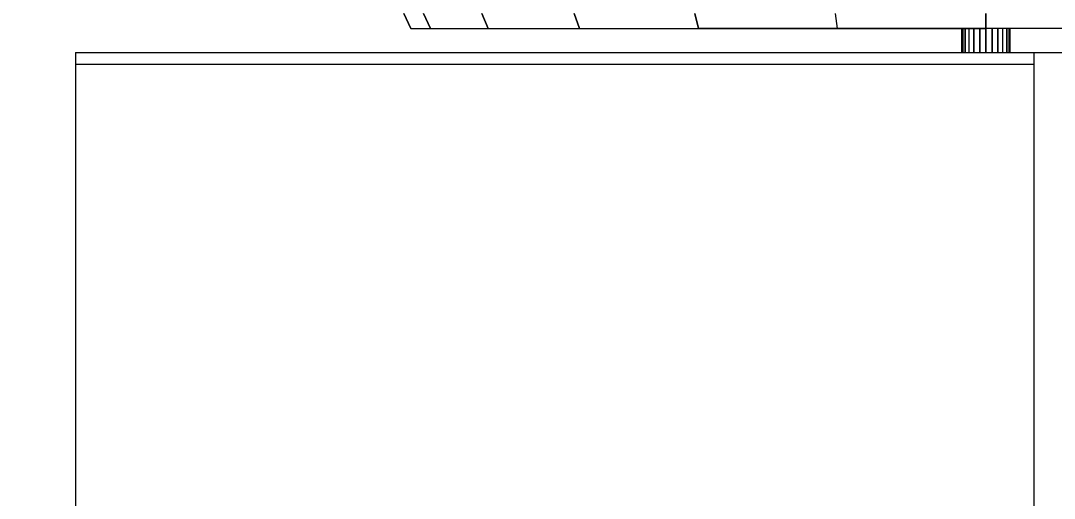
# Model space of a CAD drawing. Header units: inches. Extents: x -827 to 154, y -802 to 207.
# Drawn here: x 61.17 to 71.95, y -52.69 to -47.7 of the extents above; entities that cross this region are included whole.
import ezdxf

# ---------------------------------------------------------------- set-up
doc = ezdxf.new("R2010")
doc.units = ezdxf.units.IN
doc.header["$MEASUREMENT"] = 0
for name, color, linetype, lineweight in [('A-ANNO-DIMS', 211, 'Continuous', 9), ('A-ANNO-DIMS-48', 211, 'Continuous', 9), ('Layer0', 7, 'Continuous', 9), ('welder_skp', 8, 'Continuous', 9)]:
    doc.layers.add(name, color=color, linetype=linetype, lineweight=lineweight)
doc.styles.add('Arial', font='arial.ttf', dxfattribs={"height": 4.5})
doc.dimstyles.new('Linear_-_3_32__Arial', dxfattribs={"dimscale": 12, "dimtxt": 4.591167, "dimasz": 0.5, "dimexe": 0.375, "dimexo": 0.25, "dimgap": 0.25, "dimtad": 1, "dimdec": 5, "dimrnd": 0.03125, "dimzin": 1, "dimdsep": 46, "dimlunit": 4, "dimtxsty": 'Arial', "dimblk1": 'OBLIQUE', "dimblk2": 'OBLIQUE', "dimsah": 1, "dimcen": 0.09, "dimdle": 0.375, "dimazin": 0, "dimtfac": 1, "dimtdec": 4, "dimtix": 1, "dimtmove": 0, "dimatfit": 3, "dimfxl": 1, "dimtvp": 1, "dimtfill": 1, "dimfrac": 2, "dimtolj": 1, "dimtzin": 0, "dimarcsym": 2})

# ---------------------------------------------------------------- blocks, each defined once
blk = doc.blocks.new('welder_skp_7-402721-Level 1')
at = {"layer": 'Layer0'}
for p, q in [((4.697, 2), (6.25, 2)), ((4.697, 2), (6.25, 2)), ((7.803, 2), (6.25, 2)), ((6.25, 2), (6.25, 1.844)), ((6.25, 2), (7.803, 2)), ((6.25, 1.844), (6.25, 2)), ((7.803, 2), (9.25, 2)), ((7.822, 1.844), (7.803, 2)), ((9.25, 2), (7.803, 2)), ((7.822, 1.844), (7.803, 2)), ((10.493, 2), (9.25, 2)), ((9.25, 2), (9.288, 1.844)), ((10.493, 2), (9.25, 2)), ((9.288, 1.844), (9.25, 2)), ((11.446, 2), (10.493, 2)), ((10.493, 2), (10.546, 1.844)), ((11.446, 2), (10.493, 2)), ((10.546, 1.844), (10.493, 2)), ((12.046, 2), (11.446, 2)), ((11.446, 2), (11.511, 1.844)), ((12.046, 2), (11.446, 2)), ((11.511, 1.844), (11.446, 2)), ((12.25, 2), (12.046, 2)), ((12.046, 2), (12.118, 1.844)), ((12.25, 2), (12.046, 2)), ((12.118, 1.844), (12.046, 2)), ((12.25, 2), (12.325, 1.844)), ((12.325, 1.844), (12.25, 2))]:
    blk.add_line(p, q, dxfattribs=at)
blk = doc.blocks.new('welder_skp_6-402720-Level 1')
at = {"layer": 'Layer0'}
for p, q in [((6, 2), (6, 2.25)), ((6, 2.25), (6, 2)), ((6.009, 2), (6.009, 2.25)), ((6.009, 2.25), (6.009, 2)), ((6.033, 2), (6.033, 2.25)), ((6.033, 2.25), (6.033, 2)), ((6.073, 2.25), (6.073, 2)), ((6.073, 2.25), (6.073, 2)), ((6.125, 2.25), (6.125, 2)), ((6.125, 2), (6.125, 2.25)), ((6.185, 2.25), (6.185, 2)), ((6.185, 2), (6.185, 2.25)), ((6.25, 2.25), (6.25, 2)), ((6.25, 2), (6.25, 2.25)), ((6.315, 2.25), (6.315, 2)), ((6.315, 2), (6.315, 2.25)), ((6.375, 2.25), (6.375, 2)), ((6.375, 2), (6.375, 2.25)), ((6.427, 2), (6.427, 2.25)), ((6.427, 2), (6.427, 2.25)), ((6.467, 2), (6.467, 2.25)), ((6.467, 2.25), (6.467, 2)), ((6.491, 2), (6.491, 2.25)), ((6.491, 2.25), (6.491, 2)), ((6.5, 2), (6.5, 2.25)), ((6.5, 2.25), (6.5, 2))]:
    blk.add_line(p, q, dxfattribs=at)
blk.add_blockref('welder_skp_7-402721-Level 1', (0, 0))
blk = doc.blocks.new('welder_skp_4-402718-Level 1')
at = {"layer": 'Layer0'}
for p, q in [((30.479, 2.25), (30.479, 21.25)), ((30.479, 2.25), (30.479, 21.25)), ((40.479, 2.375), (40.479, 21.125)), ((40.479, 2.375), (40.479, 21.125)), ((30.479, 2.375), (40.479, 2.375)), ((30.479, 2.375), (40.479, 2.375)), ((40.479, 2.25), (40.479, 2.375)), ((40.479, 2.25), (40.479, 2.375)), ((30.479, 2.25), (5.567, 2.25)), ((30.479, 2.25), (5.567, 2.25)), ((40.479, 2.25), (30.479, 2.25)), ((40.479, 2.25), (30.479, 2.25))]:
    blk.add_line(p, q, dxfattribs=at)
blk.add_blockref('welder_skp_6-402720-Level 1', (24.729, 0))
blk = doc.blocks.new('welder_skp_2-402716-Level 1')
blk.add_blockref('welder_skp_4-402718-Level 1', (0, 0))
blk = doc.blocks.new('welder_skp_1-402715-Level 1')
blk.add_blockref('welder_skp_2-402716-Level 1', (0, -1.75))
blk = doc.blocks.new('welder_skp-402706-Level 1')
blk.add_blockref('welder_skp_1-402715-Level 1', (0, 0))
blk = doc.blocks.new('DIMBLOCK3-Level 1')
at = {"layer": 'A-ANNO-DIMS-48'}
for p, q in [((149.165, 128.024), (149.165, -235.976)), ((46.104, 123.524), (153.665, 123.524)), ((149.165, 123.524), (46.104, 123.524)), ((46.104, -231.476), (153.665, -231.476)), ((149.165, -231.476), (46.104, -231.476))]:
    blk.add_line(p, q, dxfattribs=at)
at = {"layer": 'A-ANNO-DIMS-48', "lineweight": 50}
for p, q in [((149.165, 123.524), (146.165, 126.524)), ((149.165, 123.524), (152.165, 120.524)), ((149.165, -231.476), (146.165, -228.476)), ((149.165, -231.476), (152.165, -234.476))]:
    blk.add_line(p, q, dxfattribs=at)
at = {"layer": 'A-ANNO-DIMS-48', "color": 0, "insert": (140.323, -63.724), "char_height": 4.5, "width": 23.39376, "attachment_point": 1, "rotation": 90, "line_spacing_factor": 0.941778, "style": 'Arial', "bg_fill": 3, "box_fill_scale": 1.25, "bg_fill_color": 256, "bg_fill_true_color": 13158600, "bg_fill_transparency": 0}
blk.add_mtext('29\' - 7"', dxfattribs=at)
blk = doc.blocks.new('_Oblique')
at = {"color": 0, "linetype": 'ByBlock', "lineweight": -2}
blk.add_line((-0.5, -0.5), (0.5, 0.5), dxfattribs=at)

msp = doc.modelspace()

# ---------------------------------------------------------------- block references
at = {"layer": 'welder_skp', "color": 7, "rotation": 180}
msp.add_blockref('welder_skp-402706-Level 1', (102.218612, -47.536665), dxfattribs=at)

# ---------------------------------------------------------------- next in the draw order: dimensions: what is measured, and where the dimension line sits
at = {"layer": 'A-ANNO-DIMS'}
dim = msp.add_linear_dim(base=(149.16527, -231.476424), p1=(43.104386, 123.523576), p2=(43.104386, -231.476424), angle=90, dimstyle='Linear_-_3_32__Arial', override={"dimpost": '<>', "dimfxl": 355}, dxfattribs=at)
dim.commit()
dim.dimension.update_dxf_attribs({"geometry": 'DIMBLOCK3-Level 1', "text_midpoint": (143.867692, -53.976424)})

doc.saveas('drawing.dxf')
